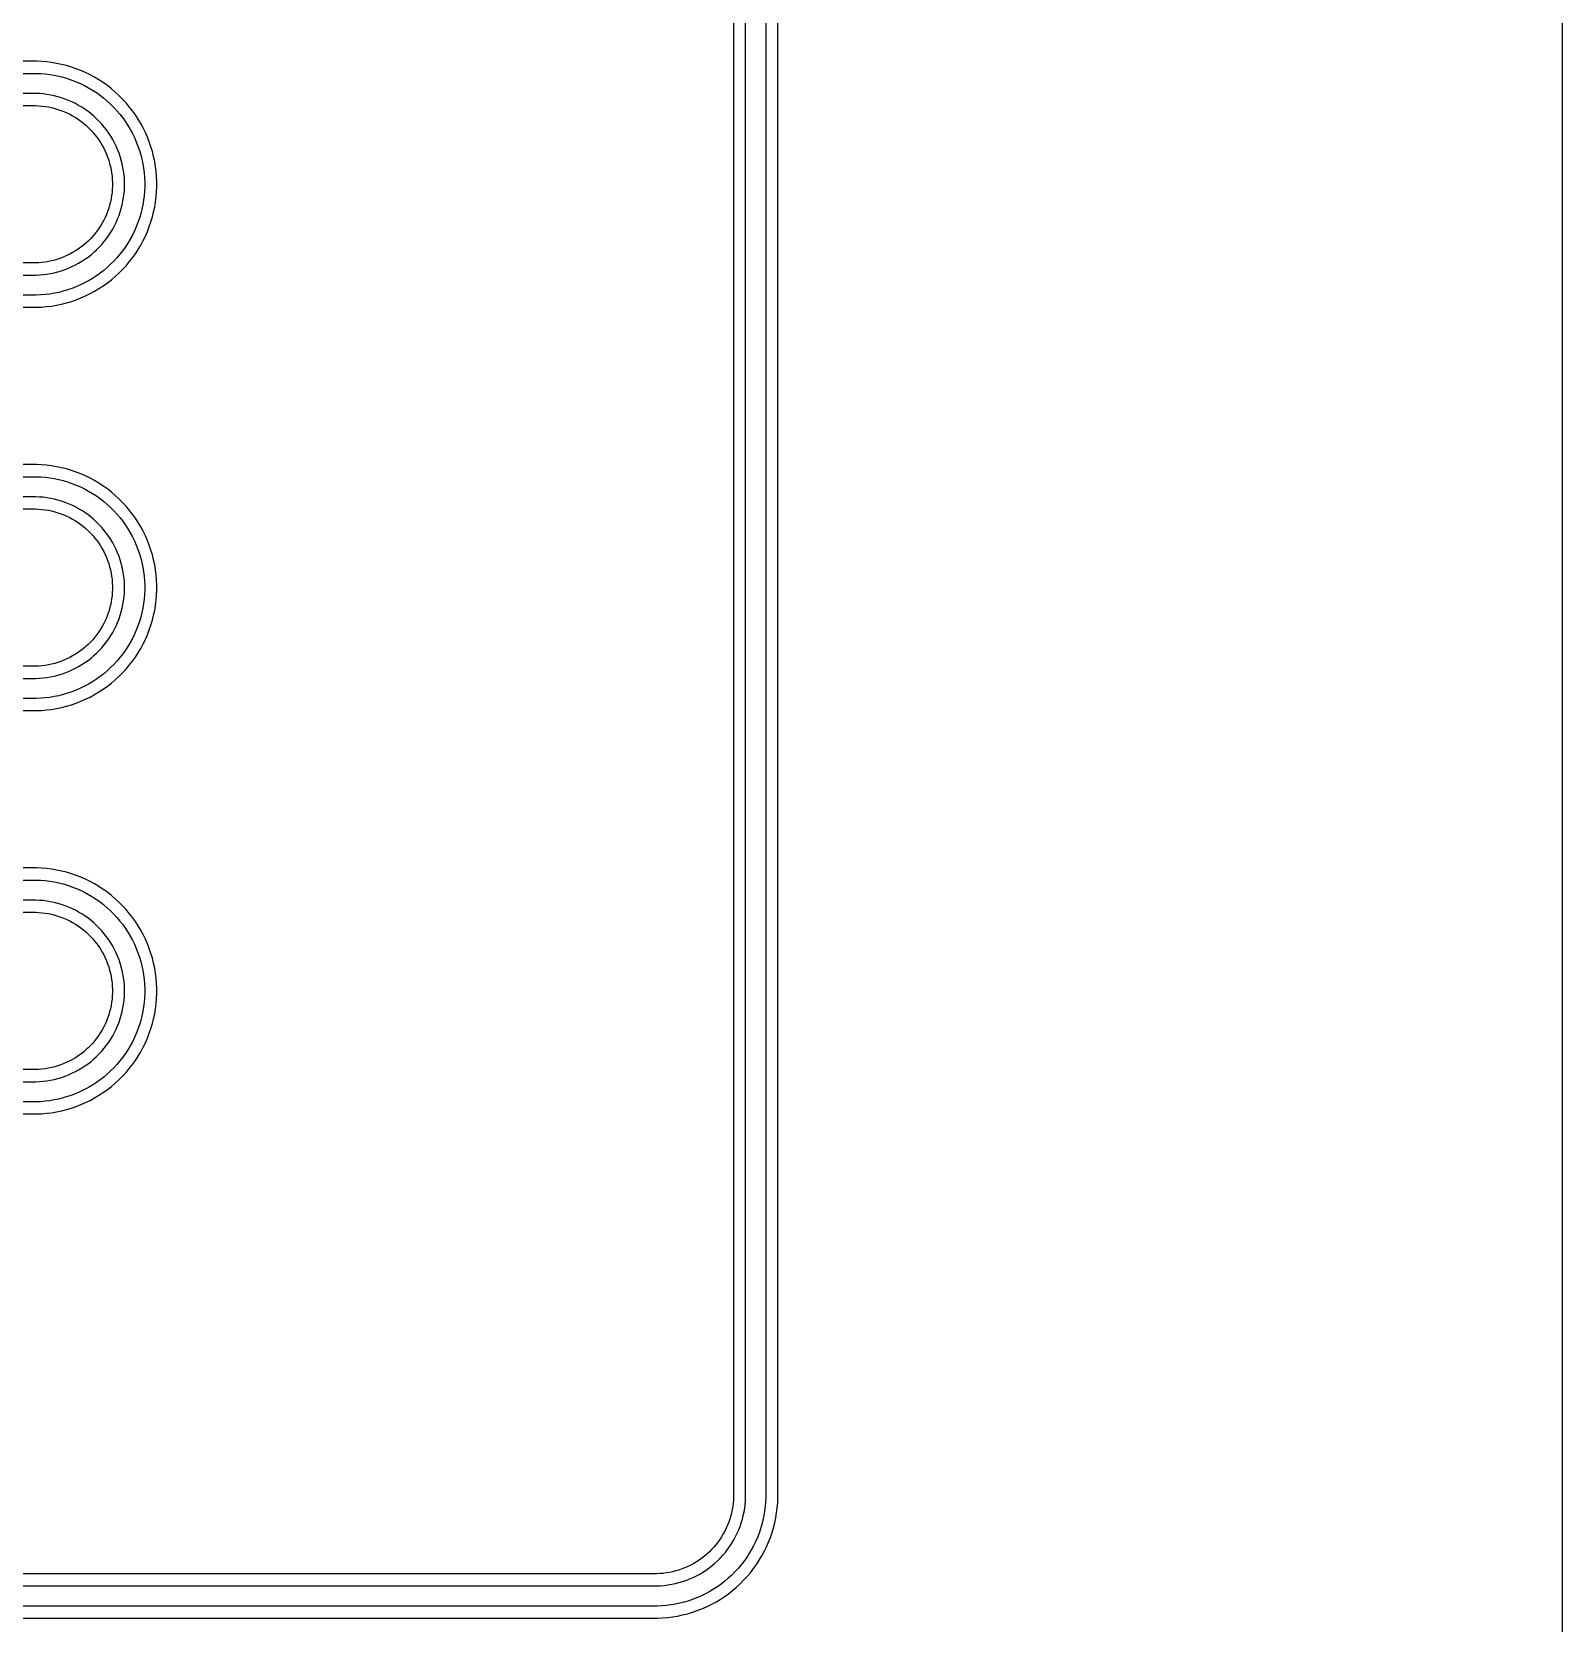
# Model space of a CAD drawing. Extents: x -3354 to 6958, y 9496 to 19808.
# Drawn here: x 4390 to 5149, y 14667 to 15456 of the extents above; entities that cross this region are included whole.
import ezdxf

# ---------------------------------------------------------------- set-up
doc = ezdxf.new("R2010")
doc.units = 0
doc.layers.add('L1D0', color=3, linetype='CONTINUOUS')

msp = doc.modelspace()

# ---------------------------------------------------------------- linework, layer by layer
at = {"layer": 'L1D0'}
for points in [[(5148.83, 15903.013), (5148.83, 13403.013)], [(4753.83, 15744.013), (4753.83, 14728.876), (4753.736, 14726.604), (4753.548, 14724.338), (4753.267, 14722.082), (4752.893, 14719.839), (4752.426, 14717.613), (4751.868, 14715.409), (4751.219, 14713.23), (4750.481, 14711.079), (4749.654, 14708.961), (4748.741, 14706.879), (4747.742, 14704.836), (4746.66, 14702.836), (4745.496, 14700.883), (4744.252, 14698.979), (4742.931, 14697.128), (4741.534, 14695.334), (4740.065, 14693.599), (4738.525, 14691.926), (4736.917, 14690.318), (4735.244, 14688.778), (4733.509, 14687.309), (4731.715, 14685.912), (4729.864, 14684.591), (4727.96, 14683.347), (4726.007, 14682.183), (4724.007, 14681.101), (4721.964, 14680.102), (4719.882, 14679.189), (4717.764, 14678.362), (4715.613, 14677.624), (4713.434, 14676.975), (4711.23, 14676.417), (4709.004, 14675.95), (4706.761, 14675.576), (4704.505, 14675.295), (4702.239, 14675.107), (4699.967, 14675.013), (4297.693, 14675.013)], [(4297.9, 14685.013), (4699.76, 14685.013), (4701.619, 14685.09), (4703.473, 14685.244), (4705.319, 14685.474), (4707.154, 14685.78), (4708.975, 14686.162), (4710.779, 14686.618), (4712.562, 14687.149), (4714.321, 14687.753), (4716.054, 14688.43), (4717.758, 14689.177), (4719.43, 14689.994), (4721.066, 14690.879), (4722.664, 14691.832), (4724.221, 14692.849), (4725.736, 14693.93), (4727.204, 14695.073), (4728.623, 14696.275), (4729.992, 14697.535), (4731.308, 14698.851), (4732.568, 14700.22), (4733.77, 14701.639), (4734.913, 14703.107), (4735.994, 14704.622), (4737.011, 14706.179), (4737.964, 14707.777), (4738.849, 14709.413), (4739.666, 14711.085), (4740.413, 14712.789), (4741.09, 14714.522), (4741.694, 14716.281), (4742.225, 14718.064), (4742.681, 14719.868), (4743.063, 14721.689), (4743.369, 14723.524), (4743.599, 14725.37), (4743.753, 14727.224), (4743.83, 14729.083), (4743.83, 15744.013)], [(4297.569, 14669.013), (4700.091, 14669.013), (4702.611, 14669.117), (4705.124, 14669.325), (4707.627, 14669.637), (4710.114, 14670.053), (4712.582, 14670.57), (4715.027, 14671.189), (4717.444, 14671.909), (4719.829, 14672.728), (4722.179, 14673.644), (4724.488, 14674.657), (4726.754, 14675.765), (4728.972, 14676.965), (4731.138, 14678.256), (4733.249, 14679.636), (4735.302, 14681.101), (4737.292, 14682.65), (4739.216, 14684.28), (4741.072, 14685.988), (4742.855, 14687.771), (4744.563, 14689.627), (4746.193, 14691.551), (4747.742, 14693.541), (4749.207, 14695.594), (4750.587, 14697.705), (4751.878, 14699.871), (4753.078, 14702.089), (4754.186, 14704.355), (4755.199, 14706.664), (4756.115, 14709.014), (4756.934, 14711.399), (4757.654, 14713.816), (4758.273, 14716.261), (4758.79, 14718.729), (4759.206, 14721.216), (4759.518, 14723.719), (4759.726, 14726.232), (4759.83, 14728.752), (4759.83, 15738.013)], [(4737.83, 15738.013), (4737.83, 14729.207), (4737.763, 14727.596), (4737.63, 14725.989), (4737.431, 14724.389), (4737.165, 14722.799), (4736.835, 14721.221), (4736.439, 14719.658), (4735.979, 14718.112), (4735.455, 14716.587), (4734.869, 14715.085), (4734.221, 14713.609), (4733.513, 14712.16), (4732.746, 14710.742), (4731.92, 14709.357), (4731.039, 14708.007), (4730.102, 14706.695), (4729.111, 14705.423), (4728.069, 14704.192), (4726.977, 14703.006), (4725.837, 14701.866), (4724.651, 14700.774), (4723.42, 14699.732), (4722.148, 14698.741), (4720.836, 14697.804), (4719.486, 14696.923), (4718.101, 14696.097), (4716.683, 14695.33), (4715.234, 14694.622), (4713.758, 14693.974), (4712.256, 14693.388), (4710.731, 14692.864), (4709.185, 14692.404), (4707.622, 14692.008), (4706.044, 14691.678), (4704.454, 14691.412), (4702.854, 14691.213), (4701.247, 14691.08), (4699.636, 14691.013), (4298.024, 14691.013)], [(4105.951, 15435.013), (4391.916, 15435.013), (4394.188, 15434.919), (4396.454, 15434.731), (4398.71, 15434.45), (4400.953, 15434.076), (4403.179, 15433.609), (4405.383, 15433.051), (4407.562, 15432.402), (4409.713, 15431.664), (4411.831, 15430.837), (4413.913, 15429.924), (4415.956, 15428.925), (4417.956, 15427.843), (4419.909, 15426.679), (4421.813, 15425.435), (4423.664, 15424.114), (4425.458, 15422.717), (4427.193, 15421.248), (4428.866, 15419.708), (4430.474, 15418.1), (4432.014, 15416.427), (4433.483, 15414.692), (4434.88, 15412.898), (4436.201, 15411.047), (4437.445, 15409.143), (4438.609, 15407.19), (4439.691, 15405.19), (4440.69, 15403.147), (4441.603, 15401.065), (4442.43, 15398.947), (4443.168, 15396.796), (4443.817, 15394.617), (4444.375, 15392.413), (4444.842, 15390.187), (4445.216, 15387.944), (4445.497, 15385.688), (4445.685, 15383.422), (4445.779, 15381.15), (4445.779, 15378.876), (4445.685, 15376.604), (4445.497, 15374.338), (4445.216, 15372.082), (4444.842, 15369.839), (4444.375, 15367.613), (4443.817, 15365.409), (4443.168, 15363.23), (4442.43, 15361.079), (4441.603, 15358.961), (4440.69, 15356.879), (4439.691, 15354.836), (4438.609, 15352.836), (4437.445, 15350.883), (4436.201, 15348.979), (4434.88, 15347.128), (4433.483, 15345.334), (4432.014, 15343.599), (4430.474, 15341.926), (4428.866, 15340.318), (4427.193, 15338.778), (4425.458, 15337.309), (4423.664, 15335.912), (4421.813, 15334.591), (4419.909, 15333.347), (4417.956, 15332.183), (4415.956, 15331.101), (4413.913, 15330.102), (4411.831, 15329.189), (4409.713, 15328.362), (4407.562, 15327.624), (4405.383, 15326.975), (4403.179, 15326.417), (4400.953, 15325.95), (4398.71, 15325.576), (4396.454, 15325.295), (4394.188, 15325.107), (4391.916, 15325.013), (4105.951, 15325.013)], [(4106.075, 15319.013), (4392.04, 15319.013), (4394.56, 15319.117), (4397.073, 15319.325), (4399.576, 15319.637), (4402.063, 15320.053), (4404.531, 15320.57), (4406.976, 15321.189), (4409.393, 15321.909), (4411.778, 15322.728), (4414.128, 15323.644), (4416.437, 15324.657), (4418.703, 15325.765), (4420.921, 15326.965), (4423.087, 15328.256), (4425.198, 15329.636), (4427.251, 15331.101), (4429.241, 15332.65), (4431.165, 15334.28), (4433.021, 15335.988), (4434.804, 15337.771), (4436.512, 15339.627), (4438.142, 15341.551), (4439.691, 15343.541), (4441.156, 15345.594), (4442.536, 15347.705), (4443.827, 15349.871), (4445.027, 15352.089), (4446.135, 15354.355), (4447.148, 15356.664), (4448.064, 15359.014), (4448.883, 15361.399), (4449.603, 15363.816), (4450.222, 15366.261), (4450.739, 15368.729), (4451.155, 15371.216), (4451.467, 15373.719), (4451.675, 15376.232), (4451.779, 15378.752), (4451.779, 15381.274), (4451.675, 15383.794), (4451.467, 15386.307), (4451.155, 15388.81), (4450.739, 15391.297), (4450.222, 15393.765), (4449.603, 15396.21), (4448.883, 15398.627), (4448.064, 15401.012), (4447.148, 15403.362), (4446.135, 15405.671), (4445.027, 15407.937), (4443.827, 15410.155), (4442.536, 15412.321), (4441.156, 15414.432), (4439.691, 15416.485), (4438.142, 15418.475), (4436.512, 15420.399), (4434.804, 15422.255), (4433.021, 15424.038), (4431.165, 15425.746), (4429.241, 15427.376), (4427.251, 15428.925), (4425.198, 15430.39), (4423.087, 15431.77), (4420.921, 15433.061), (4418.703, 15434.261), (4416.437, 15435.369), (4414.128, 15436.382), (4411.778, 15437.298), (4409.393, 15438.117), (4406.976, 15438.837), (4404.531, 15439.456), (4402.063, 15439.973), (4399.576, 15440.389), (4397.073, 15440.701), (4394.56, 15440.909), (4392.04, 15441.013), (4106.075, 15441.013)], [(4105.62, 15419.013), (4391.585, 15419.013), (4393.196, 15418.946), (4394.803, 15418.813), (4396.403, 15418.614), (4397.993, 15418.348), (4399.571, 15418.018), (4401.134, 15417.622), (4402.68, 15417.162), (4404.205, 15416.638), (4405.707, 15416.052), (4407.183, 15415.404), (4408.632, 15414.696), (4410.05, 15413.929), (4411.435, 15413.103), (4412.785, 15412.222), (4414.097, 15411.285), (4415.369, 15410.294), (4416.6, 15409.252), (4417.786, 15408.16), (4418.926, 15407.02), (4420.018, 15405.834), (4421.06, 15404.603), (4422.051, 15403.331), (4422.988, 15402.019), (4423.869, 15400.669), (4424.695, 15399.284), (4425.462, 15397.866), (4426.17, 15396.417), (4426.818, 15394.941), (4427.404, 15393.439), (4427.928, 15391.914), (4428.388, 15390.368), (4428.784, 15388.805), (4429.114, 15387.227), (4429.38, 15385.637), (4429.579, 15384.037), (4429.712, 15382.43), (4429.779, 15380.819), (4429.779, 15379.207), (4429.712, 15377.596), (4429.579, 15375.989), (4429.38, 15374.389), (4429.114, 15372.799), (4428.784, 15371.221), (4428.388, 15369.658), (4427.928, 15368.112), (4427.404, 15366.587), (4426.818, 15365.085), (4426.17, 15363.609), (4425.462, 15362.16), (4424.695, 15360.742), (4423.869, 15359.357), (4422.988, 15358.007), (4422.051, 15356.695), (4421.06, 15355.423), (4420.018, 15354.192), (4418.926, 15353.006), (4417.786, 15351.866), (4416.6, 15350.774), (4415.369, 15349.732), (4414.097, 15348.741), (4412.785, 15347.804), (4411.435, 15346.923), (4410.05, 15346.097), (4408.632, 15345.33), (4407.183, 15344.622), (4405.707, 15343.974), (4404.205, 15343.388), (4402.68, 15342.864), (4401.134, 15342.404), (4399.571, 15342.008), (4397.993, 15341.678), (4396.403, 15341.412), (4394.803, 15341.213), (4393.196, 15341.08), (4391.585, 15341.013), (4105.62, 15341.013)], [(4105.744, 15335.013), (4391.709, 15335.013), (4393.568, 15335.09), (4395.422, 15335.244), (4397.268, 15335.474), (4399.103, 15335.78), (4400.924, 15336.162), (4402.728, 15336.618), (4404.511, 15337.149), (4406.27, 15337.753), (4408.003, 15338.43), (4409.707, 15339.177), (4411.379, 15339.994), (4413.015, 15340.879), (4414.613, 15341.832), (4416.17, 15342.849), (4417.685, 15343.93), (4419.153, 15345.073), (4420.572, 15346.275), (4421.941, 15347.535), (4423.257, 15348.851), (4424.517, 15350.22), (4425.719, 15351.639), (4426.862, 15353.107), (4427.943, 15354.622), (4428.96, 15356.179), (4429.913, 15357.777), (4430.798, 15359.413), (4431.615, 15361.085), (4432.362, 15362.789), (4433.039, 15364.522), (4433.643, 15366.281), (4434.174, 15368.064), (4434.63, 15369.868), (4435.012, 15371.689), (4435.318, 15373.524), (4435.548, 15375.37), (4435.702, 15377.224), (4435.779, 15379.083), (4435.779, 15380.943), (4435.702, 15382.802), (4435.548, 15384.656), (4435.318, 15386.502), (4435.012, 15388.337), (4434.63, 15390.158), (4434.174, 15391.962), (4433.643, 15393.745), (4433.039, 15395.504), (4432.362, 15397.237), (4431.615, 15398.941), (4430.798, 15400.613), (4429.913, 15402.249), (4428.96, 15403.847), (4427.943, 15405.404), (4426.862, 15406.919), (4425.719, 15408.387), (4424.517, 15409.806), (4423.257, 15411.175), (4421.941, 15412.491), (4420.572, 15413.751), (4419.153, 15414.953), (4417.685, 15416.096), (4416.17, 15417.177), (4414.613, 15418.194), (4413.015, 15419.147), (4411.379, 15420.032), (4409.707, 15420.849), (4408.003, 15421.596), (4406.27, 15422.273), (4404.511, 15422.877), (4402.728, 15423.408), (4400.924, 15423.864), (4399.103, 15424.246), (4397.268, 15424.552), (4395.422, 15424.782), (4393.568, 15424.936), (4391.709, 15425.013), (4105.744, 15425.013)], [(4106.075, 15119.013), (4392.04, 15119.013), (4394.56, 15119.117), (4397.073, 15119.325), (4399.576, 15119.637), (4402.063, 15120.053), (4404.531, 15120.57), (4406.976, 15121.189), (4409.393, 15121.909), (4411.778, 15122.728), (4414.128, 15123.644), (4416.437, 15124.657), (4418.703, 15125.765), (4420.921, 15126.965), (4423.087, 15128.256), (4425.198, 15129.636), (4427.251, 15131.101), (4429.241, 15132.65), (4431.165, 15134.28), (4433.021, 15135.988), (4434.804, 15137.771), (4436.512, 15139.627), (4438.142, 15141.551), (4439.691, 15143.541), (4441.156, 15145.594), (4442.536, 15147.705), (4443.827, 15149.871), (4445.027, 15152.089), (4446.135, 15154.355), (4447.148, 15156.664), (4448.064, 15159.014), (4448.883, 15161.399), (4449.603, 15163.816), (4450.222, 15166.261), (4450.739, 15168.729), (4451.155, 15171.216), (4451.467, 15173.719), (4451.675, 15176.232), (4451.779, 15178.752), (4451.779, 15181.274), (4451.675, 15183.794), (4451.467, 15186.307), (4451.155, 15188.81), (4450.739, 15191.297), (4450.222, 15193.765), (4449.603, 15196.21), (4448.883, 15198.627), (4448.064, 15201.012), (4447.148, 15203.362), (4446.135, 15205.671), (4445.027, 15207.937), (4443.827, 15210.155), (4442.536, 15212.321), (4441.156, 15214.432), (4439.691, 15216.485), (4438.142, 15218.475), (4436.512, 15220.399), (4434.804, 15222.255), (4433.021, 15224.038), (4431.165, 15225.746), (4429.241, 15227.376), (4427.251, 15228.925), (4425.198, 15230.39), (4423.087, 15231.77), (4420.921, 15233.061), (4418.703, 15234.261), (4416.437, 15235.369), (4414.128, 15236.382), (4411.778, 15237.298), (4409.393, 15238.117), (4406.976, 15238.837), (4404.531, 15239.456), (4402.063, 15239.973), (4399.576, 15240.389), (4397.073, 15240.701), (4394.56, 15240.909), (4392.04, 15241.013), (4106.075, 15241.013)], [(4105.951, 15235.013), (4391.916, 15235.013), (4394.188, 15234.919), (4396.454, 15234.731), (4398.71, 15234.45), (4400.953, 15234.076), (4403.179, 15233.609), (4405.383, 15233.051), (4407.562, 15232.402), (4409.713, 15231.664), (4411.831, 15230.837), (4413.913, 15229.924), (4415.956, 15228.925), (4417.956, 15227.843), (4419.909, 15226.679), (4421.813, 15225.435), (4423.664, 15224.114), (4425.458, 15222.717), (4427.193, 15221.248), (4428.866, 15219.708), (4430.474, 15218.1), (4432.014, 15216.427), (4433.483, 15214.692), (4434.88, 15212.898), (4436.201, 15211.047), (4437.445, 15209.143), (4438.609, 15207.19), (4439.691, 15205.19), (4440.69, 15203.147), (4441.603, 15201.065), (4442.43, 15198.947), (4443.168, 15196.796), (4443.817, 15194.617), (4444.375, 15192.413), (4444.842, 15190.187), (4445.216, 15187.944), (4445.497, 15185.688), (4445.685, 15183.422), (4445.779, 15181.15), (4445.779, 15178.876), (4445.685, 15176.604), (4445.497, 15174.338), (4445.216, 15172.082), (4444.842, 15169.839), (4444.375, 15167.613), (4443.817, 15165.409), (4443.168, 15163.23), (4442.43, 15161.079), (4441.603, 15158.961), (4440.69, 15156.879), (4439.691, 15154.836), (4438.609, 15152.836), (4437.445, 15150.883), (4436.201, 15148.979), (4434.88, 15147.128), (4433.483, 15145.334), (4432.014, 15143.599), (4430.474, 15141.926), (4428.866, 15140.318), (4427.193, 15138.778), (4425.458, 15137.309), (4423.664, 15135.912), (4421.813, 15134.591), (4419.909, 15133.347), (4417.956, 15132.183), (4415.956, 15131.101), (4413.913, 15130.102), (4411.831, 15129.189), (4409.713, 15128.362), (4407.562, 15127.624), (4405.383, 15126.975), (4403.179, 15126.417), (4400.953, 15125.95), (4398.71, 15125.576), (4396.454, 15125.295), (4394.188, 15125.107), (4391.916, 15125.013), (4105.951, 15125.013)], [(4105.744, 15135.013), (4391.709, 15135.013), (4393.568, 15135.09), (4395.422, 15135.244), (4397.268, 15135.474), (4399.103, 15135.78), (4400.924, 15136.162), (4402.728, 15136.618), (4404.511, 15137.149), (4406.27, 15137.753), (4408.003, 15138.43), (4409.707, 15139.177), (4411.379, 15139.994), (4413.015, 15140.879), (4414.613, 15141.832), (4416.17, 15142.849), (4417.685, 15143.93), (4419.153, 15145.073), (4420.572, 15146.275), (4421.941, 15147.535), (4423.257, 15148.851), (4424.517, 15150.22), (4425.719, 15151.639), (4426.862, 15153.107), (4427.943, 15154.622), (4428.96, 15156.179), (4429.913, 15157.777), (4430.798, 15159.413), (4431.615, 15161.085), (4432.362, 15162.789), (4433.039, 15164.522), (4433.643, 15166.281), (4434.174, 15168.064), (4434.63, 15169.868), (4435.012, 15171.689), (4435.318, 15173.524), (4435.548, 15175.37), (4435.702, 15177.224), (4435.779, 15179.083), (4435.779, 15180.943), (4435.702, 15182.802), (4435.548, 15184.656), (4435.318, 15186.502), (4435.012, 15188.337), (4434.63, 15190.158), (4434.174, 15191.962), (4433.643, 15193.745), (4433.039, 15195.504), (4432.362, 15197.237), (4431.615, 15198.941), (4430.798, 15200.613), (4429.913, 15202.249), (4428.96, 15203.847), (4427.943, 15205.404), (4426.862, 15206.919), (4425.719, 15208.387), (4424.517, 15209.806), (4423.257, 15211.175), (4421.941, 15212.491), (4420.572, 15213.751), (4419.153, 15214.953), (4417.685, 15216.096), (4416.17, 15217.177), (4414.613, 15218.194), (4413.015, 15219.147), (4411.379, 15220.032), (4409.707, 15220.849), (4408.003, 15221.596), (4406.27, 15222.273), (4404.511, 15222.877), (4402.728, 15223.408), (4400.924, 15223.864), (4399.103, 15224.246), (4397.268, 15224.552), (4395.422, 15224.782), (4393.568, 15224.936), (4391.709, 15225.013), (4105.744, 15225.013)], [(4105.62, 15219.013), (4391.585, 15219.013), (4393.196, 15218.946), (4394.803, 15218.813), (4396.403, 15218.614), (4397.993, 15218.348), (4399.571, 15218.018), (4401.134, 15217.622), (4402.68, 15217.162), (4404.205, 15216.638), (4405.707, 15216.052), (4407.183, 15215.404), (4408.632, 15214.696), (4410.05, 15213.929), (4411.435, 15213.103), (4412.785, 15212.222), (4414.097, 15211.285), (4415.369, 15210.294), (4416.6, 15209.252), (4417.786, 15208.16), (4418.926, 15207.02), (4420.018, 15205.834), (4421.06, 15204.603), (4422.051, 15203.331), (4422.988, 15202.019), (4423.869, 15200.669), (4424.695, 15199.284), (4425.462, 15197.866), (4426.17, 15196.417), (4426.818, 15194.941), (4427.404, 15193.439), (4427.928, 15191.914), (4428.388, 15190.368), (4428.784, 15188.805), (4429.114, 15187.227), (4429.38, 15185.637), (4429.579, 15184.037), (4429.712, 15182.43), (4429.779, 15180.819), (4429.779, 15179.207), (4429.712, 15177.596), (4429.579, 15175.989), (4429.38, 15174.389), (4429.114, 15172.799), (4428.784, 15171.221), (4428.388, 15169.658), (4427.928, 15168.112), (4427.404, 15166.587), (4426.818, 15165.085), (4426.17, 15163.609), (4425.462, 15162.16), (4424.695, 15160.742), (4423.869, 15159.357), (4422.988, 15158.007), (4422.051, 15156.695), (4421.06, 15155.423), (4420.018, 15154.192), (4418.926, 15153.006), (4417.786, 15151.866), (4416.6, 15150.774), (4415.369, 15149.732), (4414.097, 15148.741), (4412.785, 15147.804), (4411.435, 15146.923), (4410.05, 15146.097), (4408.632, 15145.33), (4407.183, 15144.622), (4405.707, 15143.974), (4404.205, 15143.388), (4402.68, 15142.864), (4401.134, 15142.404), (4399.571, 15142.008), (4397.993, 15141.678), (4396.403, 15141.412), (4394.803, 15141.213), (4393.196, 15141.08), (4391.585, 15141.013), (4105.62, 15141.013)], [(4106.075, 14919.013), (4392.04, 14919.013), (4394.56, 14919.117), (4397.073, 14919.325), (4399.576, 14919.637), (4402.063, 14920.053), (4404.531, 14920.57), (4406.976, 14921.189), (4409.393, 14921.909), (4411.778, 14922.728), (4414.128, 14923.644), (4416.437, 14924.657), (4418.703, 14925.765), (4420.921, 14926.965), (4423.087, 14928.256), (4425.198, 14929.636), (4427.251, 14931.101), (4429.241, 14932.65), (4431.165, 14934.28), (4433.021, 14935.988), (4434.804, 14937.771), (4436.512, 14939.627), (4438.142, 14941.551), (4439.691, 14943.541), (4441.156, 14945.594), (4442.536, 14947.705), (4443.827, 14949.871), (4445.027, 14952.089), (4446.135, 14954.355), (4447.148, 14956.664), (4448.064, 14959.014), (4448.883, 14961.399), (4449.603, 14963.816), (4450.222, 14966.261), (4450.739, 14968.729), (4451.155, 14971.216), (4451.467, 14973.719), (4451.675, 14976.232), (4451.779, 14978.752), (4451.779, 14981.274), (4451.675, 14983.794), (4451.467, 14986.307), (4451.155, 14988.81), (4450.739, 14991.297), (4450.222, 14993.765), (4449.603, 14996.21), (4448.883, 14998.627), (4448.064, 15001.012), (4447.148, 15003.362), (4446.135, 15005.671), (4445.027, 15007.937), (4443.827, 15010.155), (4442.536, 15012.321), (4441.156, 15014.432), (4439.691, 15016.485), (4438.142, 15018.475), (4436.512, 15020.399), (4434.804, 15022.255), (4433.021, 15024.038), (4431.165, 15025.746), (4429.241, 15027.376), (4427.251, 15028.925), (4425.198, 15030.39), (4423.087, 15031.77), (4420.921, 15033.061), (4418.703, 15034.261), (4416.437, 15035.369), (4414.128, 15036.382), (4411.778, 15037.298), (4409.393, 15038.117), (4406.976, 15038.837), (4404.531, 15039.456), (4402.063, 15039.973), (4399.576, 15040.389), (4397.073, 15040.701), (4394.56, 15040.909), (4392.04, 15041.013), (4106.075, 15041.013)], [(4105.951, 15035.013), (4391.916, 15035.013), (4394.188, 15034.919), (4396.454, 15034.731), (4398.71, 15034.45), (4400.953, 15034.076), (4403.179, 15033.609), (4405.383, 15033.051), (4407.562, 15032.402), (4409.713, 15031.664), (4411.831, 15030.837), (4413.913, 15029.924), (4415.956, 15028.925), (4417.956, 15027.843), (4419.909, 15026.679), (4421.813, 15025.435), (4423.664, 15024.114), (4425.458, 15022.717), (4427.193, 15021.248), (4428.866, 15019.708), (4430.474, 15018.1), (4432.014, 15016.427), (4433.483, 15014.692), (4434.88, 15012.898), (4436.201, 15011.047), (4437.445, 15009.143), (4438.609, 15007.19), (4439.691, 15005.19), (4440.69, 15003.147), (4441.603, 15001.065), (4442.43, 14998.947), (4443.168, 14996.796), (4443.817, 14994.617), (4444.375, 14992.413), (4444.842, 14990.187), (4445.216, 14987.944), (4445.497, 14985.688), (4445.685, 14983.422), (4445.779, 14981.15), (4445.779, 14978.876), (4445.685, 14976.604), (4445.497, 14974.338), (4445.216, 14972.082), (4444.842, 14969.839), (4444.375, 14967.613), (4443.817, 14965.409), (4443.168, 14963.23), (4442.43, 14961.079), (4441.603, 14958.961), (4440.69, 14956.879), (4439.691, 14954.836), (4438.609, 14952.836), (4437.445, 14950.883), (4436.201, 14948.979), (4434.88, 14947.128), (4433.483, 14945.334), (4432.014, 14943.599), (4430.474, 14941.926), (4428.866, 14940.318), (4427.193, 14938.778), (4425.458, 14937.309), (4423.664, 14935.912), (4421.813, 14934.591), (4419.909, 14933.347), (4417.956, 14932.183), (4415.956, 14931.101), (4413.913, 14930.102), (4411.831, 14929.189), (4409.713, 14928.362), (4407.562, 14927.624), (4405.383, 14926.975), (4403.179, 14926.417), (4400.953, 14925.95), (4398.71, 14925.576), (4396.454, 14925.295), (4394.188, 14925.107), (4391.916, 14925.013), (4105.951, 14925.013)], [(4105.744, 14935.013), (4391.709, 14935.013), (4393.568, 14935.09), (4395.422, 14935.244), (4397.268, 14935.474), (4399.103, 14935.78), (4400.924, 14936.162), (4402.728, 14936.618), (4404.511, 14937.149), (4406.27, 14937.753), (4408.003, 14938.43), (4409.707, 14939.177), (4411.379, 14939.994), (4413.015, 14940.879), (4414.613, 14941.832), (4416.17, 14942.849), (4417.685, 14943.93), (4419.153, 14945.073), (4420.572, 14946.275), (4421.941, 14947.535), (4423.257, 14948.851), (4424.517, 14950.22), (4425.719, 14951.639), (4426.862, 14953.107), (4427.943, 14954.622), (4428.96, 14956.179), (4429.913, 14957.777), (4430.798, 14959.413), (4431.615, 14961.085), (4432.362, 14962.789), (4433.039, 14964.522), (4433.643, 14966.281), (4434.174, 14968.064), (4434.63, 14969.868), (4435.012, 14971.689), (4435.318, 14973.524), (4435.548, 14975.37), (4435.702, 14977.224), (4435.779, 14979.083), (4435.779, 14980.943), (4435.702, 14982.802), (4435.548, 14984.656), (4435.318, 14986.502), (4435.012, 14988.337), (4434.63, 14990.158), (4434.174, 14991.962), (4433.643, 14993.745), (4433.039, 14995.504), (4432.362, 14997.237), (4431.615, 14998.941), (4430.798, 15000.613), (4429.913, 15002.249), (4428.96, 15003.847), (4427.943, 15005.404), (4426.862, 15006.919), (4425.719, 15008.387), (4424.517, 15009.806), (4423.257, 15011.175), (4421.941, 15012.491), (4420.572, 15013.751), (4419.153, 15014.953), (4417.685, 15016.096), (4416.17, 15017.177), (4414.613, 15018.194), (4413.015, 15019.147), (4411.379, 15020.032), (4409.707, 15020.849), (4408.003, 15021.596), (4406.27, 15022.273), (4404.511, 15022.877), (4402.728, 15023.408), (4400.924, 15023.864), (4399.103, 15024.246), (4397.268, 15024.552), (4395.422, 15024.782), (4393.568, 15024.936), (4391.709, 15025.013), (4105.744, 15025.013)], [(4105.62, 15019.013), (4391.585, 15019.013), (4393.196, 15018.946), (4394.803, 15018.813), (4396.403, 15018.614), (4397.993, 15018.348), (4399.571, 15018.018), (4401.134, 15017.622), (4402.68, 15017.162), (4404.205, 15016.638), (4405.707, 15016.052), (4407.183, 15015.404), (4408.632, 15014.696), (4410.05, 15013.929), (4411.435, 15013.103), (4412.785, 15012.222), (4414.097, 15011.285), (4415.369, 15010.294), (4416.6, 15009.252), (4417.786, 15008.16), (4418.926, 15007.02), (4420.018, 15005.834), (4421.06, 15004.603), (4422.051, 15003.331), (4422.988, 15002.019), (4423.869, 15000.669), (4424.695, 14999.284), (4425.462, 14997.866), (4426.17, 14996.417), (4426.818, 14994.941), (4427.404, 14993.439), (4427.928, 14991.914), (4428.388, 14990.368), (4428.784, 14988.805), (4429.114, 14987.227), (4429.38, 14985.637), (4429.579, 14984.037), (4429.712, 14982.43), (4429.779, 14980.819), (4429.779, 14979.207), (4429.712, 14977.596), (4429.579, 14975.989), (4429.38, 14974.389), (4429.114, 14972.799), (4428.784, 14971.221), (4428.388, 14969.658), (4427.928, 14968.112), (4427.404, 14966.587), (4426.818, 14965.085), (4426.17, 14963.609), (4425.462, 14962.16), (4424.695, 14960.742), (4423.869, 14959.357), (4422.988, 14958.007), (4422.051, 14956.695), (4421.06, 14955.423), (4420.018, 14954.192), (4418.926, 14953.006), (4417.786, 14951.866), (4416.6, 14950.774), (4415.369, 14949.732), (4414.097, 14948.741), (4412.785, 14947.804), (4411.435, 14946.923), (4410.05, 14946.097), (4408.632, 14945.33), (4407.183, 14944.622), (4405.707, 14943.974), (4404.205, 14943.388), (4402.68, 14942.864), (4401.134, 14942.404), (4399.571, 14942.008), (4397.993, 14941.678), (4396.403, 14941.412), (4394.803, 14941.213), (4393.196, 14941.08), (4391.585, 14941.013), (4105.62, 14941.013)]]:
    msp.add_lwpolyline(points, dxfattribs=at)

doc.saveas('drawing.dxf')
